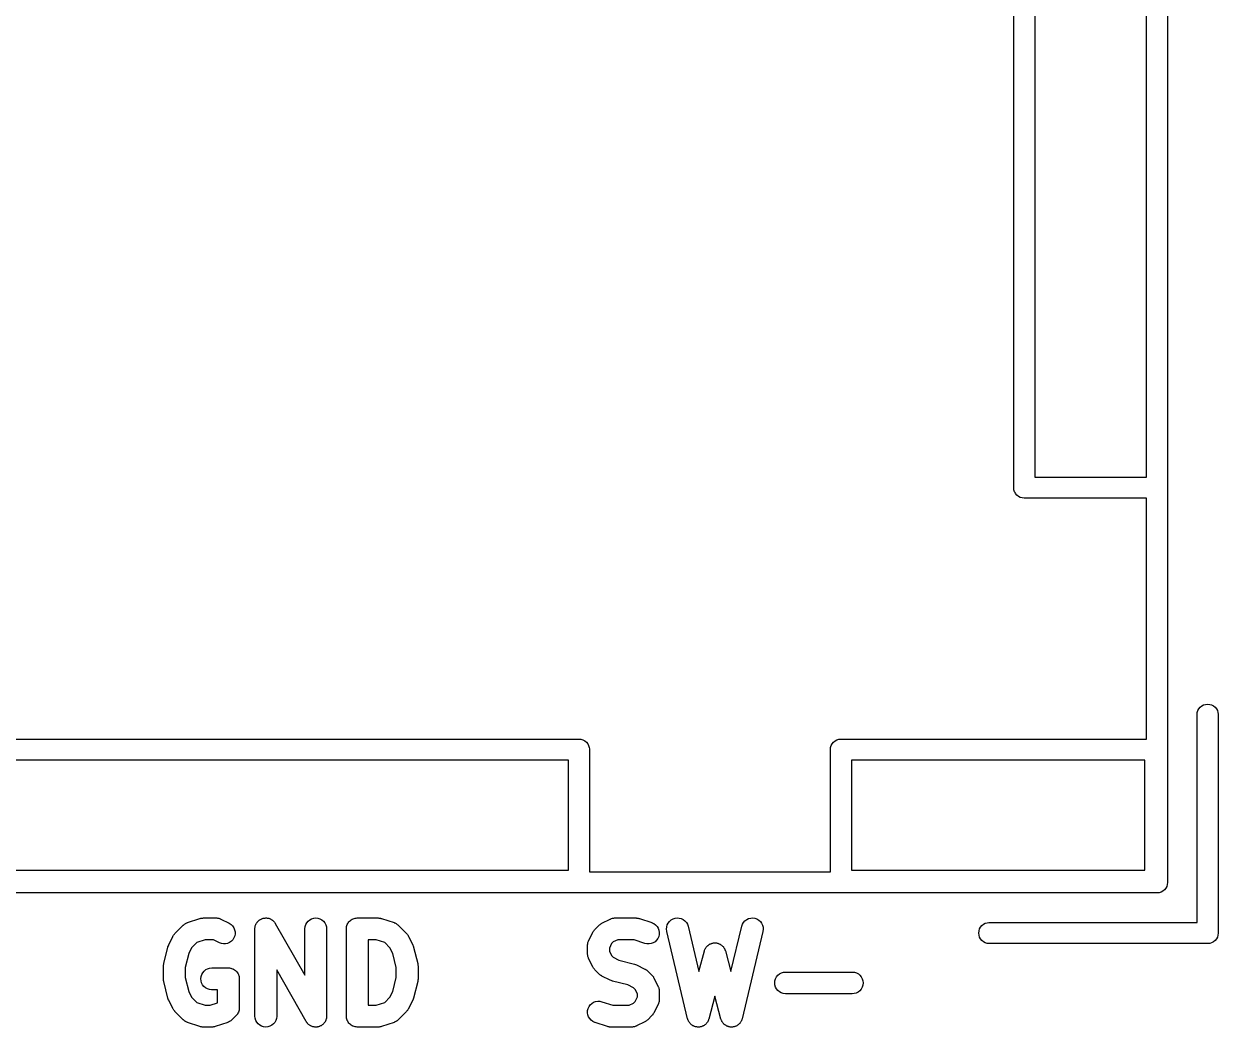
# Model space of a CAD drawing. Extents: x 74.7 to 135.7, y -62.7 to -36.3.
# Drawn here: x 95.47 to 102.31, y -62.09 to -56.34 of the extents above; entities that cross this region are included whole.
import ezdxf

# ---------------------------------------------------------------- set-up
doc = ezdxf.new("R2010")
doc.units = 0
doc.header["$MEASUREMENT"] = 0
doc.layers.add('BLACK', color=7, linetype='CONTINUOUS')

msp = doc.modelspace()

# ---------------------------------------------------------------- linework, layer by layer
at = {"layer": 'BLACK', "linetype": 'CONTINUOUS'}
for p, q in [((102.02, -55.2929), (102.02, -61.2571)), ((101.9, -58.94), (101.9, -55.35)), ((101.26, -56.0529), (101.26, -58.94)), ((101.14, -58.9971), (101.14, -56.11)), ((101.26, -58.94), (101.9, -58.94)), ((101.14, -59), (101.14, -58.9971)), ((101.141, -59.0118), (101.14, -59)), ((101.144, -59.0231), (101.141, -59.0118)), ((101.147, -59.0274), (101.144, -59.0231)), ((101.15, -59.0335), (101.147, -59.0274)), ((101.157, -59.0426), (101.15, -59.0335)), ((101.167, -59.0501), (101.157, -59.0426)), ((101.177, -59.0557), (101.167, -59.0501)), ((101.188, -59.0591), (101.177, -59.0557)), ((101.2, -59.0603), (101.188, -59.0591)), ((101.203, -59.06), (101.2, -59.0603)), ((101.9, -59.06), (101.203, -59.06)), ((101.9, -60.44), (101.9, -59.06)), ((102.217, -60.2499), (102.227, -60.2443)), ((102.227, -60.2443), (102.238, -60.2409)), ((102.238, -60.2409), (102.25, -60.2397)), ((102.25, -60.2397), (102.262, -60.2409)), ((102.262, -60.2409), (102.273, -60.2443)), ((102.273, -60.2443), (102.283, -60.2499)), ((102.19, -60.2971), (102.191, -60.2882)), ((102.19, -61.49), (102.19, -60.2971)), ((102.191, -60.2882), (102.194, -60.2769)), ((102.194, -60.2769), (102.2, -60.2665)), ((102.2, -60.2665), (102.207, -60.2574)), ((102.207, -60.2574), (102.217, -60.2499)), ((102.283, -60.2499), (102.293, -60.2574)), ((102.293, -60.2574), (102.3, -60.2665)), ((102.3, -60.2665), (102.306, -60.2769)), ((102.306, -60.2769), (102.309, -60.2882)), ((102.309, -60.2882), (102.31, -60.2971)), ((102.31, -60.2971), (102.31, -61.5471)), ((92.6529, -60.44), (98.6471, -60.44)), ((98.6471, -60.44), (98.65, -60.4397)), ((98.65, -60.4397), (98.6618, -60.4409)), ((98.6618, -60.4409), (98.6731, -60.4443)), ((98.6731, -60.4443), (98.6835, -60.4499)), ((100.117, -60.4499), (100.127, -60.4443)), ((100.127, -60.4443), (100.138, -60.4409)), ((100.138, -60.4409), (100.147, -60.44)), ((100.147, -60.44), (100.15, -60.4397)), ((100.15, -60.4397), (100.153, -60.44)), ((100.153, -60.44), (101.9, -60.44)), ((98.6835, -60.4499), (98.6926, -60.4574)), ((98.6926, -60.4574), (98.7001, -60.4665)), ((98.7001, -60.4665), (98.7057, -60.4769)), ((98.7057, -60.4769), (98.7091, -60.4882)), ((98.7091, -60.4882), (98.7098, -60.4948)), ((98.7098, -60.4948), (98.7103, -60.5)), ((98.7103, -60.5), (98.71, -60.5029)), ((98.71, -60.5029), (98.71, -61.2)), ((100.09, -60.5), (100.091, -60.4882)), ((100.09, -60.5029), (100.09, -60.5)), ((100.09, -61.2), (100.09, -60.5029)), ((100.091, -60.4882), (100.094, -60.4769)), ((100.094, -60.4769), (100.1, -60.4665)), ((100.1, -60.4665), (100.107, -60.4574)), ((100.107, -60.4574), (100.117, -60.4499)), ((98.59, -60.56), (92.71, -60.56)), ((98.59, -61.19), (98.59, -60.56)), ((100.21, -60.56), (100.21, -61.19)), ((101.89, -60.56), (100.21, -60.56)), ((101.89, -61.19), (101.89, -60.56)), ((92.71, -61.19), (98.59, -61.19)), ((98.71, -61.2), (100.09, -61.2)), ((100.21, -61.19), (101.89, -61.19)), ((102.02, -61.26), (102.019, -61.2718)), ((102.02, -61.2571), (102.02, -61.26)), ((101.957, -61.32), (89.3429, -61.32)), ((101.96, -61.3203), (101.957, -61.32)), ((101.963, -61.32), (101.96, -61.3203)), ((101.972, -61.3191), (101.963, -61.32)), ((101.963, -61.32), (101.963, -61.32)), ((101.983, -61.3157), (101.972, -61.3191)), ((101.993, -61.3101), (101.983, -61.3157)), ((102.003, -61.3026), (101.993, -61.3101)), ((102.01, -61.2935), (102.003, -61.3026)), ((102.016, -61.2831), (102.01, -61.2935)), ((102.019, -61.2718), (102.016, -61.2831)), ((96.4088, -61.4907), (96.4802, -61.4669)), ((96.4802, -61.4669), (96.4811, -61.4666)), ((96.4811, -61.4666), (96.4845, -61.4659)), ((96.4845, -61.4659), (96.4879, -61.4649)), ((96.4879, -61.4649), (96.4905, -61.4646)), ((96.4905, -61.4646), (96.493, -61.4641)), ((96.493, -61.4641), (96.4965, -61.464)), ((96.4965, -61.464), (96.5, -61.4637)), ((96.5, -61.4637), (96.5714, -61.4637)), ((96.5714, -61.4637), (96.5723, -61.4637)), ((96.5723, -61.4637), (96.5741, -61.4639)), ((96.5741, -61.4639), (96.576, -61.4639)), ((96.576, -61.4639), (96.5802, -61.4646)), ((96.5802, -61.4646), (96.5844, -61.4651)), ((96.5844, -61.4651), (96.5862, -61.4656)), ((96.5862, -61.4656), (96.588, -61.4659)), ((96.588, -61.4659), (96.592, -61.4675)), ((96.592, -61.4675), (96.596, -61.4687)), ((96.596, -61.4687), (96.5977, -61.4696)), ((96.5977, -61.4696), (96.5994, -61.4703)), ((96.5994, -61.4703), (96.647, -61.4941)), ((96.8198, -61.4764), (96.8229, -61.4739)), ((96.8229, -61.4739), (96.8248, -61.4729)), ((96.8248, -61.4729), (96.8265, -61.4717)), ((96.8265, -61.4717), (96.8302, -61.4701)), ((96.8302, -61.4701), (96.8337, -61.4682)), ((96.8337, -61.4682), (96.8358, -61.4676)), ((96.8358, -61.4676), (96.8377, -61.4668)), ((96.8377, -61.4668), (96.8416, -61.4659)), ((96.8416, -61.4659), (96.8454, -61.4648)), ((96.8454, -61.4648), (96.8475, -61.4646)), ((96.8475, -61.4646), (96.8496, -61.4641)), ((96.8496, -61.4641), (96.8536, -61.4641)), ((96.8536, -61.4641), (96.8576, -61.4637)), ((96.8576, -61.4637), (96.8597, -61.4639)), ((96.8597, -61.4639), (96.8618, -61.4639)), ((96.8618, -61.4639), (96.8657, -61.4645)), ((96.8657, -61.4645), (96.8697, -61.465)), ((96.8697, -61.465), (96.8717, -61.4656)), ((96.8717, -61.4656), (96.8738, -61.4659)), ((96.8738, -61.4659), (96.8775, -61.4674)), ((96.8775, -61.4674), (96.8814, -61.4686)), ((96.8814, -61.4686), (96.8832, -61.4696)), ((96.8832, -61.4696), (96.8852, -61.4703)), ((96.8852, -61.4703), (96.8886, -61.4725)), ((96.8886, -61.4725), (96.8921, -61.4744)), ((96.8921, -61.4744), (96.8937, -61.4757)), ((97.0991, -61.4815), (97.1086, -61.4739)), ((97.1086, -61.4739), (97.1194, -61.4682)), ((97.1194, -61.4682), (97.1311, -61.4648)), ((97.1311, -61.4648), (97.1433, -61.4637)), ((97.1433, -61.4637), (97.1554, -61.465)), ((97.1554, -61.465), (97.1671, -61.4686)), ((97.1671, -61.4686), (97.1778, -61.4744)), ((97.1778, -61.4744), (97.1872, -61.4821)), ((97.3418, -61.4778), (97.3464, -61.4741)), ((97.3464, -61.4741), (97.3466, -61.474)), ((97.3466, -61.474), (97.3467, -61.4739)), ((97.3467, -61.4739), (97.3519, -61.4712)), ((97.3519, -61.4712), (97.3571, -61.4684)), ((97.3571, -61.4684), (97.3573, -61.4683)), ((97.3573, -61.4683), (97.3575, -61.4682)), ((97.3575, -61.4682), (97.3632, -61.4666)), ((97.3632, -61.4666), (97.3688, -61.4649)), ((97.3688, -61.4649), (97.369, -61.4649)), ((97.369, -61.4649), (97.3692, -61.4648)), ((97.3692, -61.4648), (97.375, -61.4643)), ((97.375, -61.4643), (97.381, -61.4637)), ((97.381, -61.4637), (97.5, -61.4637)), ((97.5, -61.4637), (97.5009, -61.4637)), ((97.5009, -61.4637), (97.5044, -61.4641)), ((97.5044, -61.4641), (97.5079, -61.4642)), ((97.5079, -61.4642), (97.5104, -61.4648)), ((97.5104, -61.4648), (97.513, -61.4651)), ((97.513, -61.4651), (97.5163, -61.4661)), ((97.5163, -61.4661), (97.5198, -61.4669)), ((97.5198, -61.4669), (97.5912, -61.4907)), ((98.7816, -61.4941), (98.8292, -61.4703)), ((98.8292, -61.4703), (98.83, -61.4699)), ((98.83, -61.4699), (98.8317, -61.4693)), ((98.8317, -61.4693), (98.8333, -61.4684)), ((98.8333, -61.4684), (98.8374, -61.4672)), ((98.8374, -61.4672), (98.8414, -61.4657)), ((98.8414, -61.4657), (98.8432, -61.4654)), ((98.8432, -61.4654), (98.845, -61.4649)), ((98.845, -61.4649), (98.8493, -61.4645)), ((98.8493, -61.4645), (98.8535, -61.4638)), ((98.8535, -61.4638), (98.8553, -61.4639)), ((98.8553, -61.4639), (98.8571, -61.4637)), ((98.8571, -61.4637), (98.9762, -61.4637)), ((98.9762, -61.4637), (98.9771, -61.4637)), ((98.9771, -61.4637), (98.9805, -61.4641)), ((98.9805, -61.4641), (98.9841, -61.4642)), ((98.9841, -61.4642), (98.9866, -61.4648)), ((98.9866, -61.4648), (98.9892, -61.4651)), ((98.9892, -61.4651), (98.9925, -61.4661)), ((98.9925, -61.4661), (98.996, -61.4669)), ((98.996, -61.4669), (99.0674, -61.4907)), ((99.1689, -61.4832), (99.1781, -61.4752)), ((99.1781, -61.4752), (99.1887, -61.4692)), ((99.1887, -61.4692), (99.2002, -61.4653)), ((99.2002, -61.4653), (99.2123, -61.4637)), ((99.2123, -61.4637), (99.2245, -61.4645)), ((99.2245, -61.4645), (99.2363, -61.4677)), ((99.2363, -61.4677), (99.2472, -61.4731)), ((99.2472, -61.4731), (99.2569, -61.4805)), ((99.6009, -61.4799), (99.6107, -61.4726)), ((99.6107, -61.4726), (99.6217, -61.4674)), ((99.6217, -61.4674), (99.6335, -61.4644)), ((99.6335, -61.4644), (99.6457, -61.4638)), ((99.6457, -61.4638), (99.6578, -61.4655)), ((99.6578, -61.4655), (99.6693, -61.4695)), ((99.6693, -61.4695), (99.6798, -61.4758)), ((96.3368, -61.5534), (96.3844, -61.5058)), ((96.3844, -61.5058), (96.385, -61.5052)), ((96.385, -61.5052), (96.3864, -61.504)), ((96.3864, -61.504), (96.3877, -61.5027)), ((96.3877, -61.5027), (96.3912, -61.5002)), ((96.3912, -61.5002), (96.3945, -61.4976)), ((96.3945, -61.4976), (96.3962, -61.4967)), ((96.3962, -61.4967), (96.3977, -61.4957)), ((96.3977, -61.4957), (96.4016, -61.4939)), ((96.4016, -61.4939), (96.4054, -61.492)), ((96.4054, -61.492), (96.4071, -61.4915)), ((96.4071, -61.4915), (96.4088, -61.4907)), ((96.647, -61.4941), (96.6478, -61.4945)), ((96.6478, -61.4945), (96.658, -61.5011)), ((96.658, -61.5011), (96.6668, -61.5096)), ((96.6668, -61.5096), (96.6737, -61.5197)), ((96.6737, -61.5197), (96.6785, -61.5309)), ((96.6785, -61.5309), (96.6811, -61.5428)), ((96.6811, -61.5428), (96.6813, -61.555)), ((96.7946, -61.5253), (96.7949, -61.5232)), ((96.7946, -61.5262), (96.7946, -61.5253)), ((96.7946, -62.0262), (96.7946, -61.5262)), ((96.7948, -61.5211), (96.7956, -61.5172)), ((96.7949, -61.5232), (96.7948, -61.5211)), ((96.7956, -61.5172), (96.796, -61.5132)), ((96.796, -61.5132), (96.7966, -61.5112)), ((96.7966, -61.5112), (96.797, -61.5091)), ((96.797, -61.5091), (96.7985, -61.5054)), ((96.7985, -61.5054), (96.7997, -61.5016)), ((96.7997, -61.5016), (96.8007, -61.4997)), ((96.8007, -61.4997), (96.8015, -61.4978)), ((96.8015, -61.4978), (96.8036, -61.4944)), ((96.8036, -61.4944), (96.8056, -61.4909)), ((96.8056, -61.4909), (96.8069, -61.4893)), ((96.8069, -61.4893), (96.8081, -61.4875)), ((96.8081, -61.4875), (96.8108, -61.4846)), ((96.8108, -61.4846), (96.8134, -61.4815)), ((96.8134, -61.4815), (96.8151, -61.4802)), ((96.8151, -61.4802), (96.8165, -61.4787)), ((96.8165, -61.4787), (96.8198, -61.4764)), ((96.8937, -61.4757), (96.8955, -61.4768)), ((96.8955, -61.4768), (96.8984, -61.4796)), ((96.8984, -61.4796), (96.9015, -61.4821)), ((96.9015, -61.4821), (96.9028, -61.4838)), ((96.9028, -61.4838), (96.9044, -61.4852)), ((96.9044, -61.4852), (96.9067, -61.4885)), ((96.9067, -61.4885), (96.9092, -61.4916)), ((96.9092, -61.4916), (96.9102, -61.4935)), ((96.9102, -61.4935), (96.9114, -61.4952)), ((96.9114, -61.4952), (97.0804, -61.7908)), ((97.0804, -61.5253), (97.0817, -61.5132)), ((97.0804, -61.5262), (97.0804, -61.5253)), ((97.0804, -61.7908), (97.0804, -61.5262)), ((97.0817, -61.5132), (97.0854, -61.5016)), ((97.0854, -61.5016), (97.0913, -61.4909)), ((97.0913, -61.4909), (97.0991, -61.4815)), ((97.1872, -61.4821), (97.1949, -61.4916)), ((97.1949, -61.4916), (97.2006, -61.5024)), ((97.2006, -61.5024), (97.2042, -61.514)), ((97.2042, -61.514), (97.2054, -61.5262)), ((97.2054, -61.5262), (97.2054, -62.0262)), ((97.3185, -61.5253), (97.3191, -61.5194)), ((97.3185, -61.5257), (97.3185, -61.5253)), ((97.3185, -61.5258), (97.3185, -61.5257)), ((97.3185, -61.5262), (97.3185, -61.5258)), ((97.3185, -61.5258), (97.3185, -61.5258)), ((97.3185, -62.0262), (97.3185, -61.5262)), ((97.3191, -61.5194), (97.3197, -61.5136)), ((97.3197, -61.5136), (97.3198, -61.5134)), ((97.3198, -61.5132), (97.3216, -61.5076)), ((97.3198, -61.5134), (97.3198, -61.5132)), ((97.3216, -61.5076), (97.3233, -61.502)), ((97.3233, -61.502), (97.3234, -61.5018)), ((97.3234, -61.5018), (97.3235, -61.5016)), ((97.3235, -61.5016), (97.3263, -61.4964)), ((97.3263, -61.4964), (97.3291, -61.4912)), ((97.3291, -61.4912), (97.3293, -61.4911)), ((97.3293, -61.4911), (97.3294, -61.4909)), ((97.3294, -61.4909), (97.3332, -61.4864)), ((97.3332, -61.4864), (97.3369, -61.4818)), ((97.3369, -61.4818), (97.3371, -61.4817)), ((97.3371, -61.4817), (97.3372, -61.4815)), ((97.3372, -61.4815), (97.3418, -61.4778)), ((97.5912, -61.4907), (97.592, -61.491)), ((97.592, -61.491), (97.5937, -61.4918)), ((97.5937, -61.4918), (97.5954, -61.4923)), ((97.5954, -61.4923), (97.5992, -61.4943)), ((97.5992, -61.4943), (97.6031, -61.4961)), ((97.6031, -61.4961), (97.6046, -61.4972)), ((97.6046, -61.4972), (97.6062, -61.4981)), ((97.6062, -61.4981), (97.6095, -61.5008)), ((97.6095, -61.5008), (97.613, -61.5033)), ((97.613, -61.5033), (97.6142, -61.5046)), ((97.6142, -61.5046), (97.6156, -61.5058)), ((97.6156, -61.5058), (97.6632, -61.5534)), ((98.7302, -61.5451), (98.7321, -61.5421)), ((98.7321, -61.5421), (98.7338, -61.539)), ((98.7338, -61.539), (98.7354, -61.537)), ((98.7354, -61.537), (98.7368, -61.5348)), ((98.7368, -61.5348), (98.7393, -61.5323)), ((98.7393, -61.5323), (98.7415, -61.5296)), ((98.7415, -61.5296), (98.7653, -61.5058)), ((98.7653, -61.5058), (98.7659, -61.5052)), ((98.7659, -61.5052), (98.7687, -61.503)), ((98.7687, -61.503), (98.7712, -61.5006)), ((98.7712, -61.5006), (98.7735, -61.4992)), ((98.7735, -61.4992), (98.7755, -61.4976)), ((98.7755, -61.4976), (98.7786, -61.496)), ((98.7786, -61.496), (98.7816, -61.4941)), ((99.0674, -61.4907), (99.0682, -61.491)), ((99.0682, -61.491), (99.0793, -61.4961)), ((99.0793, -61.4961), (99.0891, -61.5033)), ((99.0891, -61.5033), (99.0974, -61.5122)), ((99.0974, -61.5122), (99.1038, -61.5226)), ((99.1038, -61.5226), (99.1081, -61.5341)), ((99.1081, -61.5341), (99.11, -61.5461)), ((99.1518, -61.5277), (99.1527, -61.5155)), ((99.1533, -61.5398), (99.1518, -61.5277)), ((99.1527, -61.5155), (99.1559, -61.5038)), ((99.1535, -61.5407), (99.1533, -61.5398)), ((99.2725, -62.0407), (99.1535, -61.5407)), ((99.1559, -61.5038), (99.1614, -61.4929)), ((99.1614, -61.4929), (99.1689, -61.4832)), ((99.2569, -61.4805), (99.265, -61.4896)), ((99.265, -61.4896), (99.2711, -61.5002)), ((99.2711, -61.5002), (99.2751, -61.5117)), ((99.2751, -61.5117), (99.3368, -61.7708)), ((99.5204, -61.7708), (99.5821, -61.5117)), ((99.5821, -61.5117), (99.5823, -61.5109)), ((99.5823, -61.5109), (99.5864, -61.4994)), ((99.7037, -61.5407), (99.5846, -62.0407)), ((99.5864, -61.4994), (99.5927, -61.4889)), ((99.5927, -61.4889), (99.6009, -61.4799)), ((99.6798, -61.4758), (99.6889, -61.4839)), ((99.6889, -61.4839), (99.6962, -61.4936)), ((99.6962, -61.4936), (99.7015, -61.5046)), ((99.7015, -61.5046), (99.7046, -61.5164)), ((99.7053, -61.5286), (99.7037, -61.5407)), ((99.7046, -61.5164), (99.7053, -61.5286)), ((100.94, -61.55), (100.941, -61.5382)), ((100.941, -61.5382), (100.944, -61.5269)), ((100.944, -61.5269), (100.95, -61.5165)), ((100.95, -61.5165), (100.957, -61.5074)), ((100.957, -61.5074), (100.967, -61.4999)), ((100.967, -61.4999), (100.977, -61.4943)), ((100.977, -61.4943), (100.988, -61.4909)), ((100.988, -61.4909), (100.997, -61.49)), ((100.997, -61.49), (102.19, -61.49)), ((96.3012, -61.6173), (96.3251, -61.5697)), ((96.3251, -61.5697), (96.3254, -61.5689)), ((96.3254, -61.5689), (96.3274, -61.5659)), ((96.3274, -61.5659), (96.329, -61.5629)), ((96.329, -61.5629), (96.3307, -61.5608)), ((96.3307, -61.5608), (96.3321, -61.5587)), ((96.3321, -61.5587), (96.3345, -61.5561)), ((96.3345, -61.5561), (96.3368, -61.5534)), ((96.4623, -61.6046), (96.4323, -61.6346)), ((96.5101, -61.5887), (96.4623, -61.6046)), ((96.5567, -61.5887), (96.5101, -61.5887)), ((96.5911, -61.6059), (96.5567, -61.5887)), ((96.6025, -61.6103), (96.5911, -61.6059)), ((96.6145, -61.6123), (96.6025, -61.6103)), ((96.6267, -61.612), (96.6145, -61.6123)), ((96.6386, -61.6094), (96.6267, -61.612)), ((96.6498, -61.6044), (96.6386, -61.6094)), ((96.6597, -61.5974), (96.6498, -61.6044)), ((96.6682, -61.5886), (96.6597, -61.5974)), ((96.6748, -61.5783), (96.6682, -61.5886)), ((96.6792, -61.567), (96.6748, -61.5783)), ((96.6813, -61.555), (96.6792, -61.567)), ((97.4435, -61.5887), (97.4435, -61.9637)), ((97.4899, -61.5887), (97.4435, -61.5887)), ((97.5377, -61.6046), (97.4899, -61.5887)), ((97.5677, -61.6346), (97.5377, -61.6046)), ((97.6632, -61.5534), (97.6639, -61.554)), ((97.6639, -61.554), (97.666, -61.5568)), ((97.666, -61.5568), (97.6685, -61.5593)), ((97.6685, -61.5593), (97.6698, -61.5615)), ((97.6698, -61.5615), (97.6715, -61.5636)), ((97.6715, -61.5636), (97.6731, -61.5667)), ((97.6731, -61.5667), (97.6749, -61.5697)), ((97.6749, -61.5697), (97.6988, -61.6173)), ((98.7003, -61.6127), (98.7008, -61.6084)), ((98.7008, -61.6084), (98.7013, -61.6067)), ((98.7013, -61.6067), (98.7016, -61.6049)), ((98.7016, -61.6049), (98.7032, -61.6009)), ((98.7032, -61.6009), (98.7045, -61.5968)), ((98.7045, -61.5968), (98.7053, -61.5952)), ((98.7053, -61.5952), (98.706, -61.5935)), ((98.706, -61.5935), (98.7298, -61.5459)), ((98.7298, -61.5459), (98.7302, -61.5451)), ((98.8371, -61.6108), (98.8244, -61.6362)), ((98.8465, -61.6014), (98.8371, -61.6108)), ((98.8719, -61.5887), (98.8465, -61.6014)), ((98.966, -61.5887), (98.8719, -61.5887)), ((99.0279, -61.6093), (98.966, -61.5887)), ((99.0397, -61.612), (99.0279, -61.6093)), ((99.0519, -61.6123), (99.0397, -61.612)), ((99.064, -61.6103), (99.0519, -61.6123)), ((99.0754, -61.606), (99.064, -61.6103)), ((99.0857, -61.5995), (99.0754, -61.606)), ((99.0946, -61.5912), (99.0857, -61.5995)), ((99.1017, -61.5813), (99.0946, -61.5912)), ((99.1068, -61.5702), (99.1017, -61.5813)), ((99.1096, -61.5583), (99.1068, -61.5702)), ((99.11, -61.5461), (99.1096, -61.5583)), ((99.4014, -61.6127), (99.4053, -61.6113)), ((99.4053, -61.6113), (99.409, -61.6097)), ((99.409, -61.6097), (99.411, -61.6092)), ((99.411, -61.6092), (99.4129, -61.6085)), ((99.4129, -61.6085), (99.4169, -61.6079)), ((99.4169, -61.6079), (99.4209, -61.607)), ((99.4209, -61.607), (99.4229, -61.607)), ((99.4229, -61.607), (99.4249, -61.6067)), ((99.4249, -61.6067), (99.429, -61.6068)), ((99.429, -61.6068), (99.4331, -61.6067)), ((99.4331, -61.6067), (99.4351, -61.6071)), ((99.4351, -61.6071), (99.4371, -61.6071)), ((99.4371, -61.6071), (99.4411, -61.6081)), ((99.4411, -61.6081), (99.4451, -61.6088)), ((99.4451, -61.6088), (99.447, -61.6095)), ((99.447, -61.6095), (99.449, -61.61)), ((99.449, -61.61), (99.4527, -61.6117)), ((99.4527, -61.6117), (99.4565, -61.6131)), ((100.941, -61.5618), (100.94, -61.55)), ((100.944, -61.5731), (100.941, -61.5618)), ((100.95, -61.5835), (100.944, -61.5731)), ((100.957, -61.5926), (100.95, -61.5835)), ((100.967, -61.6001), (100.957, -61.5926)), ((100.977, -61.6057), (100.967, -61.6001)), ((100.988, -61.6091), (100.977, -61.6057)), ((100.997, -61.61), (100.988, -61.6091)), ((102.247, -61.61), (100.997, -61.61)), ((102.25, -61.6103), (102.247, -61.61)), ((102.253, -61.61), (102.25, -61.6103)), ((102.262, -61.6091), (102.253, -61.61)), ((102.253, -61.61), (102.253, -61.61)), ((102.273, -61.6057), (102.262, -61.6091)), ((102.283, -61.6001), (102.273, -61.6057)), ((102.293, -61.5926), (102.283, -61.6001)), ((102.3, -61.5835), (102.293, -61.5926)), ((102.306, -61.5731), (102.3, -61.5835)), ((102.309, -61.5618), (102.306, -61.5731)), ((102.31, -61.5529), (102.309, -61.5598)), ((102.309, -61.5598), (102.309, -61.5618)), ((102.31, -61.5471), (102.31, -61.55)), ((102.31, -61.55), (102.31, -61.5529)), ((102.31, -61.5529), (102.31, -61.5529)), ((96.2727, -61.7253), (96.2965, -61.6301)), ((96.2965, -61.6301), (96.2967, -61.6292)), ((96.2967, -61.6292), (96.2968, -61.629)), ((96.2968, -61.629), (96.2969, -61.6287)), ((96.2969, -61.6287), (96.299, -61.6232)), ((96.299, -61.6232), (96.301, -61.6178)), ((96.301, -61.6178), (96.3011, -61.6176)), ((96.3011, -61.6176), (96.3012, -61.6173)), ((96.4161, -61.6671), (96.3958, -61.7482)), ((96.4323, -61.6346), (96.4161, -61.6671)), ((97.5839, -61.667), (97.5677, -61.6346)), ((97.6042, -61.7482), (97.5839, -61.667)), ((97.6988, -61.6173), (97.6991, -61.6181)), ((97.6991, -61.6181), (97.6992, -61.6183)), ((97.6992, -61.6183), (97.6994, -61.6186)), ((97.6994, -61.6186), (97.7013, -61.6241)), ((97.7013, -61.6241), (97.7033, -61.6295)), ((97.7033, -61.6295), (97.7034, -61.6298)), ((97.7034, -61.6298), (97.7035, -61.6301)), ((97.7035, -61.6301), (97.7273, -61.7253)), ((98.6994, -61.6206), (98.6996, -61.6187)), ((98.6994, -61.6214), (98.6994, -61.6206)), ((98.6994, -61.669), (98.6994, -61.6214)), ((98.6996, -61.6709), (98.6994, -61.669)), ((98.6995, -61.6727), (98.6996, -61.6709)), ((98.7002, -61.6769), (98.6995, -61.6727)), ((98.6996, -61.6169), (98.7003, -61.6127)), ((98.6996, -61.6187), (98.6996, -61.6169)), ((98.7006, -61.6812), (98.7002, -61.6769)), ((98.8244, -61.6362), (98.8244, -61.6543)), ((98.8244, -61.6543), (98.8371, -61.6796)), ((98.8371, -61.6796), (98.8465, -61.6891)), ((99.3368, -61.7708), (99.3682, -61.6529)), ((99.3682, -61.6529), (99.3684, -61.6521)), ((99.3684, -61.6521), (99.3692, -61.6502)), ((99.3692, -61.6502), (99.3696, -61.6482)), ((99.3696, -61.6482), (99.3714, -61.6445)), ((99.3714, -61.6445), (99.3728, -61.6407)), ((99.3728, -61.6407), (99.3739, -61.639)), ((99.3739, -61.639), (99.3748, -61.6372)), ((99.3748, -61.6372), (99.3772, -61.6339)), ((99.3772, -61.6339), (99.3794, -61.6305)), ((99.3794, -61.6305), (99.3808, -61.629)), ((99.3808, -61.629), (99.382, -61.6273)), ((99.382, -61.6273), (99.385, -61.6246)), ((99.385, -61.6246), (99.3878, -61.6216)), ((99.3878, -61.6216), (99.3895, -61.6205)), ((99.3895, -61.6205), (99.391, -61.6191)), ((99.391, -61.6191), (99.3945, -61.617)), ((99.3945, -61.617), (99.3978, -61.6146)), ((99.3978, -61.6146), (99.3997, -61.6138)), ((99.3997, -61.6138), (99.4014, -61.6127)), ((99.4565, -61.6131), (99.4582, -61.6142)), ((99.4582, -61.6142), (99.4601, -61.6151)), ((99.4601, -61.6151), (99.4634, -61.6175)), ((99.4634, -61.6175), (99.4668, -61.6196)), ((99.4668, -61.6196), (99.4683, -61.621)), ((99.4683, -61.621), (99.47, -61.6222)), ((99.47, -61.6222), (99.4727, -61.6252)), ((99.4727, -61.6252), (99.4757, -61.628)), ((99.4757, -61.628), (99.4769, -61.6297)), ((99.4769, -61.6297), (99.4783, -61.6311)), ((99.4783, -61.6311), (99.4804, -61.6346)), ((99.4804, -61.6346), (99.4828, -61.6379)), ((99.4828, -61.6379), (99.4836, -61.6398)), ((99.4836, -61.6398), (99.4847, -61.6415)), ((99.4847, -61.6415), (99.4861, -61.6453)), ((99.4861, -61.6453), (99.4878, -61.649)), ((99.4878, -61.649), (99.4882, -61.651)), ((99.4882, -61.651), (99.489, -61.6529)), ((99.489, -61.6529), (99.5204, -61.7708)), ((96.2708, -61.7396), (96.271, -61.7385)), ((96.2708, -61.7405), (96.2708, -61.7396)), ((96.2708, -61.8119), (96.2708, -61.7405)), ((96.2709, -61.7374), (96.2716, -61.7324)), ((96.271, -61.7385), (96.2709, -61.7374)), ((96.2716, -61.7324), (96.2722, -61.7275)), ((96.2722, -61.7275), (96.2725, -61.7264)), ((96.2725, -61.7264), (96.2727, -61.7253)), ((96.3958, -61.7482), (96.3958, -61.8042)), ((97.6042, -61.8042), (97.6042, -61.7482)), ((97.7273, -61.7253), (97.7275, -61.7262)), ((97.7275, -61.7262), (97.7277, -61.7273)), ((97.7277, -61.7273), (97.728, -61.7283)), ((97.728, -61.7283), (97.7285, -61.7333)), ((97.7285, -61.7333), (97.7291, -61.7383)), ((97.7291, -61.7383), (97.7291, -61.7394)), ((97.7291, -61.7394), (97.7292, -61.7405)), ((97.7292, -61.7405), (97.7292, -61.8119)), ((98.7011, -61.683), (98.7006, -61.6812)), ((98.7014, -61.6848), (98.7011, -61.683)), ((98.7029, -61.6888), (98.7014, -61.6848)), ((98.7041, -61.6929), (98.7029, -61.6888)), ((98.705, -61.6945), (98.7041, -61.6929)), ((98.7056, -61.6962), (98.705, -61.6945)), ((98.706, -61.697), (98.7056, -61.6962)), ((98.7298, -61.7446), (98.706, -61.697)), ((98.7317, -61.7476), (98.7298, -61.7446)), ((98.7333, -61.7507), (98.7317, -61.7476)), ((98.8465, -61.6891), (98.879, -61.7053)), ((98.879, -61.7053), (98.9675, -61.7275)), ((98.9675, -61.7275), (98.9684, -61.7277)), ((98.9684, -61.7277), (98.9687, -61.7278)), ((98.9687, -61.7278), (98.9689, -61.7278)), ((98.9689, -61.7278), (98.9744, -61.7299)), ((98.9744, -61.7299), (98.9798, -61.7319)), ((98.9798, -61.7319), (98.9801, -61.7321)), ((98.9801, -61.7321), (98.9803, -61.7322)), ((98.9803, -61.7322), (99.0279, -61.756)), ((96.2709, -61.813), (96.2708, -61.8119)), ((96.2709, -61.8141), (96.2709, -61.813)), ((96.2715, -61.8191), (96.2709, -61.8141)), ((96.3958, -61.8042), (96.4161, -61.8853)), ((96.4851, -61.8115), (96.4864, -61.7993)), ((96.4862, -61.8236), (96.4851, -61.8115)), ((96.4864, -61.7993), (96.49, -61.7877)), ((96.49, -61.7877), (96.4958, -61.777)), ((96.4958, -61.777), (96.5036, -61.7676)), ((96.5036, -61.7676), (96.513, -61.7598)), ((96.513, -61.7598), (96.5238, -61.7541)), ((96.5238, -61.7541), (96.5355, -61.7506)), ((96.5355, -61.7506), (96.5476, -61.7494)), ((96.5476, -61.7494), (96.6429, -61.7494)), ((96.6429, -61.7494), (96.6433, -61.7494)), ((96.6433, -61.7494), (96.6433, -61.7494)), ((96.6433, -61.7494), (96.6433, -61.7494)), ((96.6433, -61.7494), (96.6437, -61.7494)), ((96.6437, -61.7494), (96.6496, -61.7501)), ((96.6496, -61.7501), (96.6554, -61.7507)), ((96.6554, -61.7507), (96.6556, -61.7507)), ((96.6556, -61.7507), (96.6559, -61.7508)), ((96.6559, -61.7508), (96.6615, -61.7526)), ((96.6615, -61.7526), (96.6671, -61.7543)), ((96.6671, -61.7543), (96.6673, -61.7544)), ((96.6673, -61.7544), (96.6675, -61.7545)), ((96.6675, -61.7545), (96.6726, -61.7573)), ((96.6726, -61.7573), (96.6778, -61.7601)), ((96.6778, -61.7601), (96.678, -61.7602)), ((96.678, -61.7602), (96.6782, -61.7603)), ((96.6782, -61.7603), (96.6827, -61.7641)), ((96.6827, -61.7641), (96.6872, -61.7679)), ((96.6872, -61.7679), (96.6873, -61.768)), ((96.6873, -61.768), (96.6875, -61.7682)), ((96.6875, -61.7682), (96.6912, -61.7728)), ((96.6912, -61.7728), (96.6949, -61.7773)), ((96.6949, -61.7773), (96.695, -61.7775)), ((96.695, -61.7775), (96.6952, -61.7777)), ((96.6952, -61.7777), (96.6979, -61.7829)), ((96.6979, -61.7829), (96.7006, -61.7881)), ((96.7006, -61.7881), (96.7007, -61.7883)), ((96.7007, -61.7883), (96.7008, -61.7885)), ((96.7008, -61.7885), (96.7025, -61.7941)), ((96.7025, -61.7941), (96.7042, -61.7998)), ((96.7042, -61.7998), (96.7042, -61.8)), ((96.7042, -61.8), (96.7043, -61.8002)), ((96.7043, -61.8002), (96.7048, -61.806)), ((96.7048, -61.806), (96.7054, -61.8119)), ((96.7054, -61.8119), (96.7054, -61.9786)), ((97.0886, -62.0572), (96.9196, -61.7615)), ((96.9196, -61.7615), (96.9196, -62.0262)), ((97.5839, -61.8853), (97.6042, -61.8042)), ((97.7291, -61.815), (97.7284, -61.8199)), ((97.7292, -61.8128), (97.729, -61.8139)), ((97.729, -61.8139), (97.7291, -61.815)), ((97.7292, -61.8119), (97.7292, -61.8128)), ((98.7349, -61.7527), (98.7333, -61.7507)), ((98.7363, -61.7549), (98.7349, -61.7527)), ((98.7387, -61.7575), (98.7363, -61.7549)), ((98.7409, -61.7602), (98.7387, -61.7575)), ((98.7415, -61.7609), (98.7409, -61.7602)), ((98.7653, -61.7847), (98.7415, -61.7609)), ((98.768, -61.7869), (98.7653, -61.7847)), ((98.7706, -61.7893), (98.768, -61.7869)), ((98.7727, -61.7908), (98.7706, -61.7893)), ((98.7748, -61.7924), (98.7727, -61.7908)), ((98.7778, -61.7941), (98.7748, -61.7924)), ((98.7808, -61.796), (98.7778, -61.7941)), ((98.7816, -61.7964), (98.7808, -61.796)), ((98.8292, -61.8202), (98.7816, -61.7964)), ((99.0279, -61.756), (99.0287, -61.7564)), ((99.0287, -61.7564), (99.0317, -61.7583)), ((99.0317, -61.7583), (99.0348, -61.76)), ((99.0348, -61.76), (99.0368, -61.7616)), ((99.0368, -61.7616), (99.039, -61.763)), ((99.039, -61.763), (99.0415, -61.7655)), ((99.0415, -61.7655), (99.0442, -61.7677)), ((99.0442, -61.7677), (99.068, -61.7915)), ((99.068, -61.7915), (99.0686, -61.7921)), ((99.0686, -61.7921), (99.0708, -61.7949)), ((99.0708, -61.7949), (99.0732, -61.7974)), ((99.0732, -61.7974), (99.0746, -61.7996)), ((99.0746, -61.7996), (99.0762, -61.8017)), ((99.0762, -61.8017), (99.0778, -61.8048)), ((99.0778, -61.8048), (99.0797, -61.8078)), ((99.0797, -61.8078), (99.1035, -61.8554)), ((99.7721, -61.8231), (99.7757, -61.8115)), ((99.7757, -61.8115), (99.7815, -61.8008)), ((99.7815, -61.8008), (99.7893, -61.7914)), ((99.7893, -61.7914), (99.7987, -61.7837)), ((99.7987, -61.7837), (99.8095, -61.7779)), ((99.8095, -61.7779), (99.8212, -61.7744)), ((99.8212, -61.7744), (99.8333, -61.7732)), ((99.8333, -61.7732), (100.214, -61.7732)), ((100.214, -61.7732), (100.215, -61.7732)), ((100.215, -61.7732), (100.227, -61.7746)), ((100.227, -61.7746), (100.239, -61.7783)), ((100.239, -61.7783), (100.25, -61.7841)), ((100.25, -61.7841), (100.259, -61.792)), ((100.259, -61.792), (100.267, -61.8015)), ((100.267, -61.8015), (100.272, -61.8123)), ((100.272, -61.8123), (100.276, -61.824)), ((96.272, -61.824), (96.2715, -61.8191)), ((96.2723, -61.8251), (96.272, -61.824)), ((96.2725, -61.8262), (96.2723, -61.8251)), ((96.2727, -61.8271), (96.2725, -61.8262)), ((96.2965, -61.9223), (96.2727, -61.8271)), ((96.4161, -61.8853), (96.4323, -61.9177)), ((96.4897, -61.8353), (96.4862, -61.8236)), ((96.4953, -61.8461), (96.4897, -61.8353)), ((96.503, -61.8556), (96.4953, -61.8461)), ((96.5123, -61.8635), (96.503, -61.8556)), ((96.523, -61.8693), (96.5123, -61.8635)), ((96.5346, -61.873), (96.523, -61.8693)), ((96.5467, -61.8744), (96.5346, -61.873)), ((96.5476, -61.8744), (96.5467, -61.8744)), ((96.5804, -61.8744), (96.5476, -61.8744)), ((96.5804, -61.9494), (96.5804, -61.8744)), ((97.5677, -61.9177), (97.5839, -61.8853)), ((97.7273, -61.8271), (97.7035, -61.9223)), ((97.7275, -61.826), (97.7273, -61.8271)), ((97.7278, -61.8249), (97.7275, -61.826)), ((97.7284, -61.8199), (97.7278, -61.8249)), ((98.8295, -61.8203), (98.8292, -61.8202)), ((98.8297, -61.8204), (98.8295, -61.8203)), ((98.8351, -61.8225), (98.8297, -61.8204)), ((98.8406, -61.8246), (98.8351, -61.8225)), ((98.8409, -61.8246), (98.8406, -61.8246)), ((98.8411, -61.8247), (98.8409, -61.8246)), ((98.842, -61.8249), (98.8411, -61.8247)), ((98.9306, -61.8471), (98.842, -61.8249)), ((98.963, -61.8633), (98.9306, -61.8471)), ((98.9724, -61.8727), (98.963, -61.8633)), ((98.9851, -61.8981), (98.9724, -61.8727)), ((99.1035, -61.8554), (99.1039, -61.8562)), ((99.1039, -61.8562), (99.1045, -61.8579)), ((99.1045, -61.8579), (99.1054, -61.8595)), ((99.1054, -61.8595), (99.1066, -61.8636)), ((99.1066, -61.8636), (99.1081, -61.8676)), ((99.1081, -61.8676), (99.1084, -61.8694)), ((99.1084, -61.8694), (99.1089, -61.8712)), ((99.1089, -61.8712), (99.1093, -61.8755)), ((99.1093, -61.8755), (99.11, -61.8797)), ((99.11, -61.8797), (99.1099, -61.8815)), ((99.1099, -61.8815), (99.1101, -61.8833)), ((99.1101, -61.8833), (99.1101, -61.931)), ((99.7708, -61.8353), (99.7721, -61.8231)), ((99.7719, -61.8474), (99.7708, -61.8353)), ((99.7754, -61.8591), (99.7719, -61.8474)), ((99.781, -61.8699), (99.7754, -61.8591)), ((99.7887, -61.8794), (99.781, -61.8699)), ((99.798, -61.8873), (99.7887, -61.8794)), ((100.258, -61.8801), (100.249, -61.8878)), ((100.266, -61.8707), (100.258, -61.8801)), ((100.272, -61.8599), (100.266, -61.8707)), ((100.276, -61.8483), (100.272, -61.8599)), ((100.276, -61.824), (100.277, -61.8361)), ((100.277, -61.8361), (100.276, -61.8483)), ((96.2966, -61.9226), (96.2965, -61.9223)), ((96.2967, -61.9229), (96.2966, -61.9226)), ((96.2987, -61.9283), (96.2967, -61.9229)), ((96.3006, -61.9338), (96.2987, -61.9283)), ((96.3008, -61.934), (96.3006, -61.9338)), ((96.3009, -61.9343), (96.3008, -61.934)), ((96.3012, -61.9351), (96.3009, -61.9343)), ((96.3251, -61.9827), (96.3012, -61.9351)), ((96.4323, -61.9177), (96.4623, -61.9478)), ((96.4623, -61.9478), (96.5101, -61.9637)), ((96.5375, -61.9637), (96.5804, -61.9494)), ((97.4899, -61.9637), (97.5377, -61.9478)), ((97.5377, -61.9478), (97.5677, -61.9177)), ((97.6988, -61.9351), (97.6749, -61.9827)), ((97.6989, -61.9348), (97.6988, -61.9351)), ((97.699, -61.9346), (97.6989, -61.9348)), ((97.701, -61.9292), (97.699, -61.9346)), ((97.7031, -61.9237), (97.701, -61.9292)), ((97.7032, -61.9234), (97.7031, -61.9237)), ((97.7033, -61.9231), (97.7032, -61.9234)), ((97.7035, -61.9223), (97.7033, -61.9231)), ((98.7149, -61.9612), (98.7238, -61.9528)), ((98.7238, -61.9528), (98.7341, -61.9464)), ((98.7341, -61.9464), (98.7456, -61.9421)), ((98.7456, -61.9421), (98.7576, -61.94)), ((98.7576, -61.94), (98.7698, -61.9404)), ((98.7698, -61.9404), (98.7817, -61.9431)), ((98.7817, -61.9431), (98.8435, -61.9637)), ((98.9376, -61.9637), (98.963, -61.951)), ((98.963, -61.951), (98.9724, -61.9415)), ((98.9724, -61.9415), (98.9851, -61.9162)), ((98.9851, -61.9162), (98.9851, -61.8981)), ((99.1064, -61.9515), (99.1051, -61.9556)), ((99.1079, -61.9475), (99.1064, -61.9515)), ((99.1082, -61.9457), (99.1079, -61.9475)), ((99.1088, -61.9439), (99.1082, -61.9457)), ((99.1092, -61.9397), (99.1088, -61.9439)), ((99.11, -61.9355), (99.1092, -61.9397)), ((99.1101, -61.9318), (99.1099, -61.9337)), ((99.1099, -61.9337), (99.11, -61.9355)), ((99.1101, -61.931), (99.1101, -61.9318)), ((99.4286, -61.9116), (99.3937, -62.0423)), ((99.4634, -62.0423), (99.4286, -61.9116)), ((99.8087, -61.8932), (99.798, -61.8873)), ((99.8203, -61.8968), (99.8087, -61.8932)), ((99.8325, -61.8982), (99.8203, -61.8968)), ((99.8333, -61.8982), (99.8325, -61.8982)), ((100.214, -61.8982), (99.8333, -61.8982)), ((100.226, -61.897), (100.214, -61.8982)), ((100.238, -61.8935), (100.226, -61.897)), ((100.249, -61.8878), (100.238, -61.8935)), ((96.3269, -61.9857), (96.3251, -61.9827)), ((96.3285, -61.9888), (96.3269, -61.9857)), ((96.3302, -61.9908), (96.3285, -61.9888)), ((96.3315, -61.993), (96.3302, -61.9908)), ((96.334, -61.9956), (96.3315, -61.993)), ((96.3361, -61.9983), (96.334, -61.9956)), ((96.3368, -61.999), (96.3361, -61.9983)), ((96.3844, -62.0466), (96.3368, -61.999)), ((96.5101, -61.9637), (96.5375, -61.9637)), ((96.6907, -62.0183), (96.687, -62.0228)), ((96.6944, -62.0139), (96.6907, -62.0183)), ((96.6946, -62.0136), (96.6944, -62.0139)), ((96.6948, -62.0133), (96.6946, -62.0136)), ((96.6975, -62.0083), (96.6948, -62.0133)), ((96.7003, -62.0032), (96.6975, -62.0083)), ((96.7004, -62.0029), (96.7003, -62.0032)), ((96.7006, -62.0026), (96.7004, -62.0029)), ((96.7023, -61.997), (96.7006, -62.0026)), ((96.704, -61.9916), (96.7023, -61.997)), ((96.7041, -61.9909), (96.704, -61.9912)), ((96.704, -61.9912), (96.704, -61.9916)), ((96.7047, -61.9851), (96.7041, -61.9909)), ((96.7054, -61.9794), (96.7047, -61.9851)), ((96.7054, -61.9786), (96.7054, -61.9788)), ((96.7054, -61.9788), (96.7054, -61.9788)), ((96.7054, -61.9788), (96.7054, -61.9788)), ((96.7054, -61.9788), (96.7054, -61.9794)), ((97.4435, -61.9637), (97.4899, -61.9637)), ((97.6632, -61.999), (97.6156, -62.0466)), ((97.6655, -61.9962), (97.6632, -61.999)), ((97.6679, -61.9937), (97.6655, -61.9962)), ((97.6693, -61.9915), (97.6679, -61.9937)), ((97.671, -61.9895), (97.6693, -61.9915)), ((97.6726, -61.9864), (97.671, -61.9895)), ((97.6746, -61.9835), (97.6726, -61.9864)), ((97.6749, -61.9827), (97.6746, -61.9835)), ((98.6995, -62.0063), (98.7, -61.9941)), ((98.7015, -62.0183), (98.6995, -62.0063)), ((98.7, -61.9941), (98.7028, -61.9822)), ((98.7057, -62.0297), (98.7015, -62.0183)), ((98.7028, -61.9822), (98.7078, -61.9711)), ((98.7078, -61.9711), (98.7149, -61.9612)), ((98.8435, -61.9637), (98.9376, -61.9637)), ((99.0702, -62.0201), (99.068, -62.0228)), ((99.0727, -62.0175), (99.0702, -62.0201)), ((99.0741, -62.0154), (99.0727, -62.0175)), ((99.0757, -62.0133), (99.0741, -62.0154)), ((99.0774, -62.0102), (99.0757, -62.0133)), ((99.0793, -62.0073), (99.0774, -62.0102)), ((99.0797, -62.0065), (99.0793, -62.0073)), ((99.1035, -61.9589), (99.0797, -62.0065)), ((99.1042, -61.9572), (99.1035, -61.9589)), ((99.1051, -61.9556), (99.1042, -61.9572)), ((96.3858, -62.0477), (96.3844, -62.0466)), ((96.387, -62.0491), (96.3858, -62.0477)), ((96.3905, -62.0516), (96.387, -62.0491)), ((96.3938, -62.0543), (96.3905, -62.0516)), ((96.3954, -62.0552), (96.3938, -62.0543)), ((96.3969, -62.0563), (96.3954, -62.0552)), ((96.4008, -62.0581), (96.3969, -62.0563)), ((96.4046, -62.0601), (96.4008, -62.0581)), ((96.4063, -62.0606), (96.4046, -62.0601)), ((96.408, -62.0614), (96.4063, -62.0606)), ((96.4088, -62.0617), (96.408, -62.0614)), ((96.4802, -62.0855), (96.4088, -62.0617)), ((96.4837, -62.0863), (96.4802, -62.0855)), ((96.487, -62.0873), (96.4837, -62.0863)), ((96.4896, -62.0876), (96.487, -62.0873)), ((96.4921, -62.0882), (96.4896, -62.0876)), ((96.4956, -62.0883), (96.4921, -62.0882)), ((96.4991, -62.0887), (96.4956, -62.0883)), ((96.5, -62.0887), (96.4991, -62.0887)), ((96.5476, -62.0887), (96.5, -62.0887)), ((96.5511, -62.0883), (96.5476, -62.0887)), ((96.5546, -62.0883), (96.5511, -62.0883)), ((96.5572, -62.0878), (96.5546, -62.0883)), ((96.5598, -62.0875), (96.5572, -62.0878)), ((96.5631, -62.0865), (96.5598, -62.0875)), ((96.5666, -62.0858), (96.5631, -62.0865)), ((96.5674, -62.0855), (96.5666, -62.0858)), ((96.6388, -62.0617), (96.5674, -62.0855)), ((96.6405, -62.0609), (96.6388, -62.0617)), ((96.6423, -62.0604), (96.6405, -62.0609)), ((96.6461, -62.0584), (96.6423, -62.0604)), ((96.65, -62.0567), (96.6461, -62.0584)), ((96.6515, -62.0556), (96.65, -62.0567)), ((96.6531, -62.0548), (96.6515, -62.0556)), ((96.6564, -62.0521), (96.6531, -62.0548)), ((96.6599, -62.0497), (96.6564, -62.0521)), ((96.6612, -62.0483), (96.6599, -62.0497)), ((96.6626, -62.0472), (96.6612, -62.0483)), ((96.6632, -62.0466), (96.6626, -62.0472)), ((96.687, -62.0228), (96.6632, -62.0466)), ((96.7958, -62.0383), (96.7946, -62.0262)), ((96.7994, -62.05), (96.7958, -62.0383)), ((96.8051, -62.0608), (96.7994, -62.05)), ((96.8128, -62.0702), (96.8051, -62.0608)), ((96.8222, -62.078), (96.8128, -62.0702)), ((96.8329, -62.0838), (96.8222, -62.078)), ((96.8446, -62.0874), (96.8329, -62.0838)), ((96.8567, -62.0887), (96.8446, -62.0874)), ((96.8689, -62.0876), (96.8567, -62.0887)), ((96.8806, -62.0841), (96.8689, -62.0876)), ((96.8914, -62.0785), (96.8806, -62.0841)), ((96.9009, -62.0708), (96.8914, -62.0785)), ((96.9087, -62.0615), (96.9009, -62.0708)), ((96.9146, -62.0508), (96.9087, -62.0615)), ((96.9183, -62.0392), (96.9146, -62.0508)), ((96.9196, -62.0271), (96.9183, -62.0392)), ((96.9196, -62.0262), (96.9196, -62.0271)), ((97.0898, -62.0589), (97.0886, -62.0572)), ((97.0908, -62.0608), (97.0898, -62.0589)), ((97.0933, -62.0639), (97.0908, -62.0608)), ((97.0956, -62.0671), (97.0933, -62.0639)), ((97.0972, -62.0686), (97.0956, -62.0671)), ((97.0985, -62.0702), (97.0972, -62.0686)), ((97.1016, -62.0728), (97.0985, -62.0702)), ((97.1045, -62.0755), (97.1016, -62.0728)), ((97.1063, -62.0767), (97.1045, -62.0755)), ((97.1079, -62.078), (97.1063, -62.0767)), ((97.1114, -62.0799), (97.1079, -62.078)), ((97.1148, -62.082), (97.1114, -62.0799)), ((97.1168, -62.0828), (97.1148, -62.082)), ((97.1186, -62.0838), (97.1168, -62.0828)), ((97.1225, -62.085), (97.1186, -62.0838)), ((97.1262, -62.0864), (97.1225, -62.085)), ((97.1283, -62.0868), (97.1262, -62.0864)), ((97.1303, -62.0874), (97.1283, -62.0868)), ((97.1343, -62.0878), (97.1303, -62.0874)), ((97.1382, -62.0885), (97.1343, -62.0878)), ((97.1403, -62.0885), (97.1382, -62.0885)), ((97.1424, -62.0887), (97.1403, -62.0885)), ((97.1464, -62.0883), (97.1424, -62.0887)), ((97.1504, -62.0882), (97.1464, -62.0883)), ((97.1525, -62.0878), (97.1504, -62.0882)), ((97.1546, -62.0876), (97.1525, -62.0878)), ((97.1584, -62.0864), (97.1546, -62.0876)), ((97.1623, -62.0856), (97.1584, -62.0864)), ((97.1642, -62.0847), (97.1623, -62.0856)), ((97.1663, -62.0841), (97.1642, -62.0847)), ((97.1698, -62.0823), (97.1663, -62.0841)), ((97.1735, -62.0807), (97.1698, -62.0823)), ((97.1752, -62.0795), (97.1735, -62.0807)), ((97.1771, -62.0785), (97.1752, -62.0795)), ((97.1802, -62.076), (97.1771, -62.0785)), ((97.1835, -62.0737), (97.1802, -62.076)), ((97.1849, -62.0722), (97.1835, -62.0737)), ((97.1866, -62.0708), (97.1849, -62.0722)), ((97.1892, -62.0678), (97.1866, -62.0708)), ((97.1919, -62.0649), (97.1892, -62.0678)), ((97.1931, -62.0631), (97.1919, -62.0649)), ((97.1944, -62.0615), (97.1931, -62.0631)), ((97.1964, -62.058), (97.1944, -62.0615)), ((97.1985, -62.0546), (97.1964, -62.058)), ((97.1993, -62.0527), (97.1985, -62.0546)), ((97.2003, -62.0508), (97.1993, -62.0527)), ((97.2015, -62.047), (97.2003, -62.0508)), ((97.203, -62.0433), (97.2015, -62.047)), ((97.2034, -62.0412), (97.203, -62.0433)), ((97.204, -62.0392), (97.2034, -62.0412)), ((97.2044, -62.0352), (97.204, -62.0392)), ((97.2052, -62.0313), (97.2044, -62.0352)), ((97.2054, -62.0271), (97.2051, -62.0292)), ((97.2051, -62.0292), (97.2052, -62.0313)), ((97.2054, -62.0262), (97.2054, -62.0271)), ((97.319, -62.032), (97.3185, -62.0262)), ((97.3196, -62.0379), (97.319, -62.032)), ((97.3196, -62.0381), (97.3196, -62.0379)), ((97.3196, -62.0383), (97.3196, -62.0381)), ((97.3213, -62.044), (97.3196, -62.0383)), ((97.323, -62.0496), (97.3213, -62.044)), ((97.3231, -62.0498), (97.323, -62.0496)), ((97.3232, -62.05), (97.3231, -62.0498)), ((97.3259, -62.0552), (97.3232, -62.05)), ((97.3287, -62.0604), (97.3259, -62.0552)), ((97.3288, -62.0606), (97.3287, -62.0604)), ((97.3289, -62.0608), (97.3288, -62.0606)), ((97.3326, -62.0653), (97.3289, -62.0608)), ((97.3363, -62.0699), (97.3326, -62.0653)), ((97.3365, -62.0701), (97.3363, -62.0699)), ((97.3366, -62.0702), (97.3365, -62.0701)), ((97.3411, -62.074), (97.3366, -62.0702)), ((97.3456, -62.0778), (97.3411, -62.074)), ((97.3458, -62.0779), (97.3456, -62.0778)), ((97.346, -62.078), (97.3458, -62.0779)), ((97.3512, -62.0808), (97.346, -62.078)), ((97.3563, -62.0836), (97.3512, -62.0808)), ((97.3565, -62.0837), (97.3563, -62.0836)), ((97.3567, -62.0838), (97.3565, -62.0837)), ((97.3623, -62.0855), (97.3567, -62.0838)), ((97.368, -62.0873), (97.3623, -62.0855)), ((97.3682, -62.0873), (97.368, -62.0873)), ((97.3684, -62.0874), (97.3682, -62.0873)), ((97.3742, -62.088), (97.3684, -62.0874)), ((97.3801, -62.0887), (97.3742, -62.088)), ((97.3805, -62.0887), (97.3801, -62.0887)), ((97.381, -62.0887), (97.3805, -62.0887)), ((97.3805, -62.0887), (97.3805, -62.0887)), ((97.3805, -62.0887), (97.3805, -62.0887)), ((97.5, -62.0887), (97.381, -62.0887)), ((97.5035, -62.0883), (97.5, -62.0887)), ((97.507, -62.0883), (97.5035, -62.0883)), ((97.5095, -62.0878), (97.507, -62.0883)), ((97.5121, -62.0875), (97.5095, -62.0878)), ((97.5155, -62.0865), (97.5121, -62.0875)), ((97.5189, -62.0858), (97.5155, -62.0865)), ((97.5198, -62.0855), (97.5189, -62.0858)), ((97.5912, -62.0617), (97.5198, -62.0855)), ((97.5929, -62.0609), (97.5912, -62.0617)), ((97.5946, -62.0604), (97.5929, -62.0609)), ((97.5984, -62.0584), (97.5946, -62.0604)), ((97.6023, -62.0567), (97.5984, -62.0584)), ((97.6038, -62.0556), (97.6023, -62.0567)), ((97.6055, -62.0548), (97.6038, -62.0556)), ((97.6088, -62.0521), (97.6055, -62.0548)), ((97.6123, -62.0497), (97.6088, -62.0521)), ((97.6136, -62.0483), (97.6123, -62.0497)), ((97.615, -62.0472), (97.6136, -62.0483)), ((97.6156, -62.0466), (97.615, -62.0472)), ((98.7121, -62.0401), (98.7057, -62.0297)), ((98.7204, -62.0491), (98.7121, -62.0401)), ((98.7302, -62.0563), (98.7204, -62.0491)), ((98.7413, -62.0614), (98.7302, -62.0563)), ((98.7421, -62.0617), (98.7413, -62.0614)), ((98.8136, -62.0855), (98.7421, -62.0617)), ((98.817, -62.0863), (98.8136, -62.0855)), ((98.8203, -62.0873), (98.817, -62.0863)), ((98.8229, -62.0876), (98.8203, -62.0873)), ((98.8255, -62.0882), (98.8229, -62.0876)), ((98.829, -62.0883), (98.8255, -62.0882)), ((98.8325, -62.0887), (98.829, -62.0883)), ((98.8333, -62.0887), (98.8325, -62.0887)), ((98.9524, -62.0887), (98.8333, -62.0887)), ((98.9542, -62.0885), (98.9524, -62.0887)), ((98.956, -62.0886), (98.9542, -62.0885)), ((98.9603, -62.0879), (98.956, -62.0886)), ((98.9645, -62.0875), (98.9603, -62.0879)), ((98.9663, -62.087), (98.9645, -62.0875)), ((98.9681, -62.0867), (98.9663, -62.087)), ((98.9721, -62.0852), (98.9681, -62.0867)), ((98.9762, -62.084), (98.9721, -62.0852)), ((98.9778, -62.0831), (98.9762, -62.084)), ((98.9795, -62.0825), (98.9778, -62.0831)), ((98.9803, -62.0821), (98.9795, -62.0825)), ((99.028, -62.0583), (98.9803, -62.0821)), ((99.0309, -62.0564), (99.028, -62.0583)), ((99.034, -62.0548), (99.0309, -62.0564)), ((99.0361, -62.0532), (99.034, -62.0548)), ((99.0383, -62.0518), (99.0361, -62.0532)), ((99.0408, -62.0494), (99.0383, -62.0518)), ((99.0436, -62.0472), (99.0408, -62.0494)), ((99.0442, -62.0466), (99.0436, -62.0472)), ((99.068, -62.0228), (99.0442, -62.0466)), ((99.2735, -62.0434), (99.2725, -62.0407)), ((99.2741, -62.0462), (99.2735, -62.0434)), ((99.2755, -62.0491), (99.2741, -62.0462)), ((99.2765, -62.0522), (99.2755, -62.0491)), ((99.278, -62.0547), (99.2765, -62.0522)), ((99.2791, -62.0573), (99.278, -62.0547)), ((99.281, -62.06), (99.2791, -62.0573)), ((99.2826, -62.0627), (99.281, -62.06)), ((99.2845, -62.0649), (99.2826, -62.0627)), ((99.2862, -62.0672), (99.2845, -62.0649)), ((99.2886, -62.0695), (99.2862, -62.0672)), ((99.2907, -62.0719), (99.2886, -62.0695)), ((99.293, -62.0736), (99.2907, -62.0719)), ((99.2951, -62.0756), (99.293, -62.0736)), ((99.2978, -62.0773), (99.2951, -62.0756)), ((99.3004, -62.0793), (99.2978, -62.0773)), ((99.303, -62.0806), (99.3004, -62.0793)), ((99.3054, -62.0821), (99.303, -62.0806)), ((99.3084, -62.0833), (99.3054, -62.0821)), ((99.3113, -62.0847), (99.3084, -62.0833)), ((99.3141, -62.0854), (99.3113, -62.0847)), ((99.3168, -62.0865), (99.3141, -62.0854)), ((99.32, -62.087), (99.3168, -62.0865)), ((99.3231, -62.0878), (99.32, -62.087)), ((99.326, -62.088), (99.3231, -62.0878)), ((99.3288, -62.0885), (99.326, -62.088)), ((99.3321, -62.0884), (99.3288, -62.0885)), ((99.3353, -62.0887), (99.3321, -62.0884)), ((99.3381, -62.0883), (99.3353, -62.0887)), ((99.341, -62.0882), (99.3381, -62.0883)), ((99.3442, -62.0875), (99.341, -62.0882)), ((99.3474, -62.0871), (99.3442, -62.0875)), ((99.3501, -62.0862), (99.3474, -62.0871)), ((99.3529, -62.0855), (99.3501, -62.0862)), ((99.3559, -62.0842), (99.3529, -62.0855)), ((99.3589, -62.0832), (99.3559, -62.0842)), ((99.3614, -62.0818), (99.3589, -62.0832)), ((99.3641, -62.0806), (99.3614, -62.0818)), ((99.3667, -62.0787), (99.3641, -62.0806)), ((99.3695, -62.0771), (99.3667, -62.0787)), ((99.3717, -62.0752), (99.3695, -62.0771)), ((99.3741, -62.0736), (99.3717, -62.0752)), ((99.3763, -62.0713), (99.3741, -62.0736)), ((99.3787, -62.0691), (99.3763, -62.0713)), ((99.3805, -62.0669), (99.3787, -62.0691)), ((99.3825, -62.0648), (99.3805, -62.0669)), ((99.3842, -62.0621), (99.3825, -62.0648)), ((99.3862, -62.0595), (99.3842, -62.0621)), ((99.3875, -62.0569), (99.3862, -62.0595)), ((99.3891, -62.0545), (99.3875, -62.0569)), ((99.3902, -62.0515), (99.3891, -62.0545)), ((99.3917, -62.0486), (99.3902, -62.0515)), ((99.3924, -62.0458), (99.3917, -62.0486)), ((99.3935, -62.0431), (99.3924, -62.0458)), ((99.3937, -62.0423), (99.3935, -62.0431)), ((99.4644, -62.045), (99.4634, -62.0423)), ((99.4652, -62.0478), (99.4644, -62.045)), ((99.4666, -62.0507), (99.4652, -62.0478)), ((99.4677, -62.0537), (99.4666, -62.0507)), ((99.4692, -62.0562), (99.4677, -62.0537)), ((99.4705, -62.0588), (99.4692, -62.0562)), ((99.4724, -62.0613), (99.4705, -62.0588)), ((99.4741, -62.0641), (99.4724, -62.0613)), ((99.4761, -62.0662), (99.4741, -62.0641)), ((99.4778, -62.0685), (99.4761, -62.0662)), ((99.4802, -62.0707), (99.4778, -62.0685)), ((99.4824, -62.073), (99.4802, -62.0707)), ((99.4848, -62.0747), (99.4824, -62.073)), ((99.4869, -62.0766), (99.4848, -62.0747)), ((99.4897, -62.0783), (99.4869, -62.0766)), ((99.4923, -62.0802), (99.4897, -62.0783)), ((99.4949, -62.0814), (99.4923, -62.0802)), ((99.4974, -62.0828), (99.4949, -62.0814)), ((99.5004, -62.0839), (99.4974, -62.0828)), ((99.5034, -62.0853), (99.5004, -62.0839)), ((99.5062, -62.0859), (99.5034, -62.0853)), ((99.5089, -62.0869), (99.5062, -62.0859)), ((99.5121, -62.0873), (99.5089, -62.0869)), ((99.5153, -62.0881), (99.5121, -62.0873)), ((99.5181, -62.0882), (99.5153, -62.0881)), ((99.521, -62.0886), (99.5181, -62.0882)), ((99.5242, -62.0885), (99.521, -62.0886)), ((99.5274, -62.0886), (99.5242, -62.0885)), ((99.5303, -62.0881), (99.5274, -62.0886)), ((99.5332, -62.088), (99.5303, -62.0881)), ((99.5363, -62.0872), (99.5332, -62.088)), ((99.5395, -62.0867), (99.5363, -62.0872)), ((99.5422, -62.0857), (99.5395, -62.0867)), ((99.545, -62.085), (99.5422, -62.0857)), ((99.5479, -62.0836), (99.545, -62.085)), ((99.5509, -62.0825), (99.5479, -62.0836)), ((99.5534, -62.081), (99.5509, -62.0825)), ((99.556, -62.0798), (99.5534, -62.081)), ((99.5586, -62.0778), (99.556, -62.0798)), ((99.5614, -62.0761), (99.5586, -62.0778)), ((99.5635, -62.0742), (99.5614, -62.0761)), ((99.5658, -62.0725), (99.5635, -62.0742)), ((99.568, -62.0701), (99.5658, -62.0725)), ((99.5704, -62.0679), (99.568, -62.0701)), ((99.5721, -62.0656), (99.5704, -62.0679)), ((99.574, -62.0634), (99.5721, -62.0656)), ((99.5757, -62.0607), (99.574, -62.0634)), ((99.5776, -62.0581), (99.5757, -62.0607)), ((99.5788, -62.0555), (99.5776, -62.0581)), ((99.5803, -62.053), (99.5788, -62.0555)), ((99.5814, -62.05), (99.5803, -62.053)), ((99.5827, -62.047), (99.5814, -62.05)), ((99.5834, -62.0442), (99.5827, -62.047)), ((99.5844, -62.0415), (99.5834, -62.0442)), ((99.5846, -62.0407), (99.5844, -62.0415))]:
    msp.add_line(p, q, dxfattribs=at)

doc.saveas('drawing.dxf')
